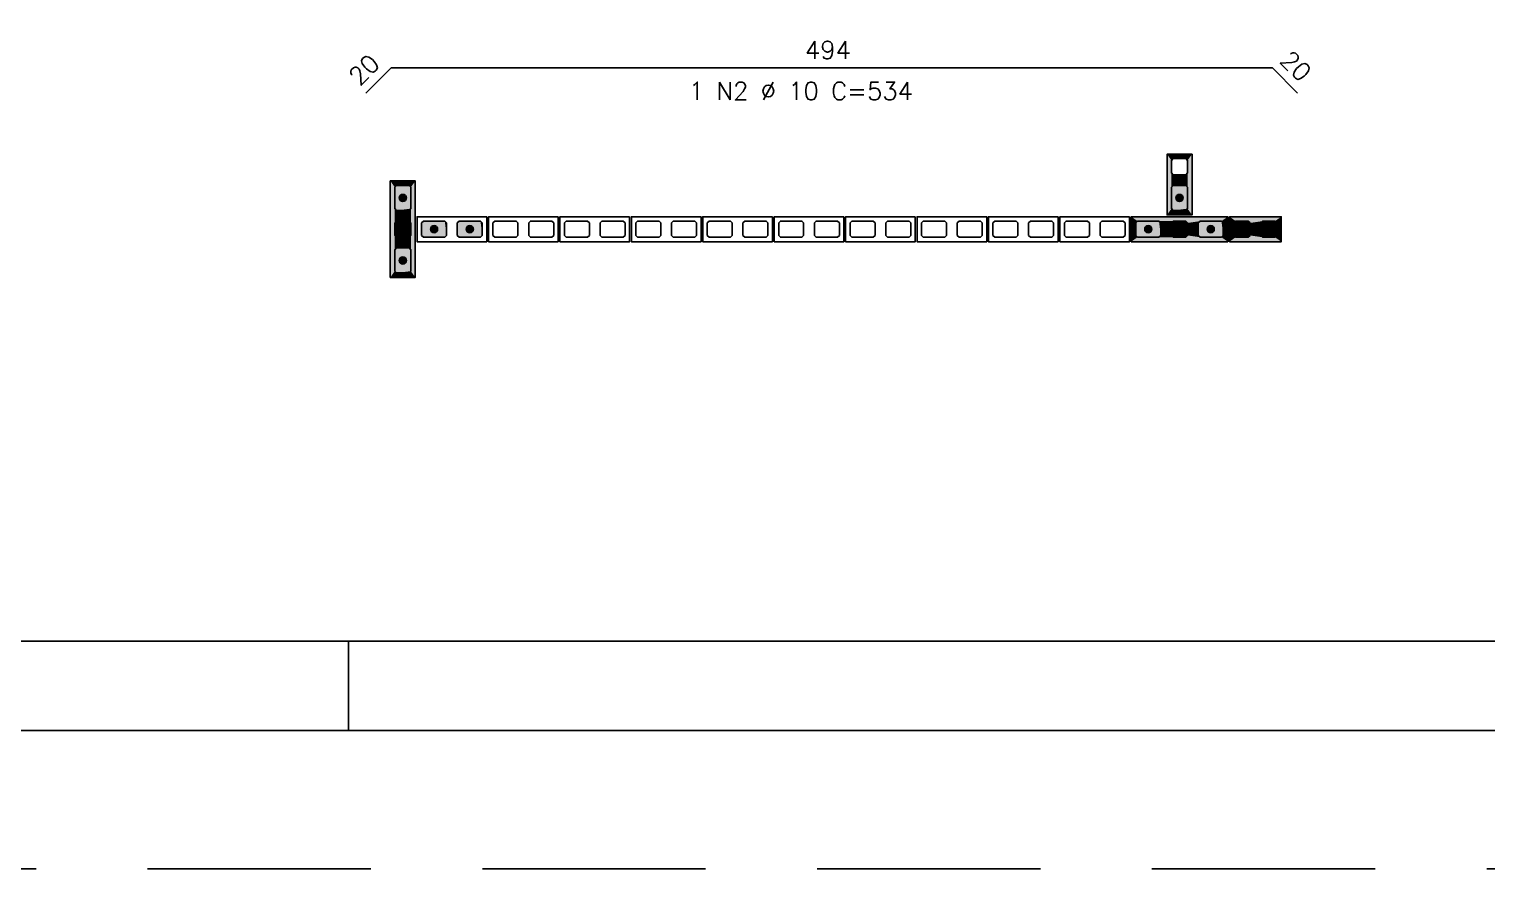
# Model space of a CAD drawing. Extents: x -1 to 122, y -1 to 61.
# Drawn here: x 31.36 to 47.69, y -1.45 to 7.96 of the extents above; entities that cross this region are included whole.
import ezdxf

# ---------------------------------------------------------------- set-up
doc = ezdxf.new("R2010")
doc.units = 0
doc.header["$MEASUREMENT"] = 0
doc.linetypes.add('ESTILO_TQS_0001', pattern=[0.45, 0.3, -0.15])
doc.linetypes.add('HIDDEN', pattern=[0.375, 0.25, -0.125])
doc.layers.get('0').update_dxf_attribs({"linetype": 'CONTINUOUS'})
doc.layers.get('Defpoints').update_dxf_attribs({"linetype": 'CONTINUOUS'})
for name, color, linetype in [('ARQ_FOLHA', 7, 'CONTINUOUS'), ('PENA_01', 1, 'CONTINUOUS'), ('PENA_02', 2, 'CONTINUOUS'), ('PENA_03', 3, 'CONTINUOUS'), ('PENA_05', 5, 'CONTINUOUS'), ('PENA_11', 252, 'CONTINUOUS'), ('PENA_19', 240, 'CONTINUOUS'), ('PENA_21', 100, 'CONTINUOUS'), ('PENA_27', 21, 'CONTINUOUS')]:
    doc.layers.add(name, color=color, linetype=linetype)
doc.styles.get("Standard").update_dxf_attribs({"font": 'ROMANS.SHX'})

# ---------------------------------------------------------------- blocks, each defined once
blk = doc.blocks.new('FOLHA A1+1 - 1102 X 594')
at = {"layer": 'ARQ_FOLHA', "color": 1}
blk.add_line((-848.5, 10), (-848.5, 0), dxfattribs=at)
for points in [[(-1189, 0), (0, 0), (0, 594), (-1189, 594)], [(-1164, 10), (-10, 10), (-10, 584), (-1164, 584)]]:
    blk.add_lwpolyline(points, close=True, dxfattribs=at)
at = {"layer": 'Defpoints', "color": 8, "linetype": 'HIDDEN', "ltscale": 100}
blk.add_lwpolyline([(-1208.5, 609.5), (-1208.5, -15.5), (19.5, -15.5), (19.5, 609.5)], close=True, dxfattribs=at)

msp = doc.modelspace()

# ---------------------------------------------------------------- linework, layer by layer
at = {"layer": 'PENA_01', "linetype": 'Continuous'}
for points in [[(44.154817, 6.4854), (44.154817, 6.3454), (44.174817, 6.3254), (44.314817, 6.3254), (44.334817, 6.3454), (44.334817, 6.4854), (44.314817, 6.5054), (44.174817, 6.5054), (44.154817, 6.4854)], [(35.614817, 6.2054), (35.634817, 6.1854), (35.634817, 5.9454), (35.614817, 5.9254), (35.474817, 5.9254), (35.454817, 5.9454), (35.454817, 6.1854), (35.474817, 6.2054), (35.614817, 6.2054)], [(44.154817, 6.1854), (44.154817, 5.9454), (44.174817, 5.9254), (44.314817, 5.9254), (44.334817, 5.9454), (44.334817, 6.1854), (44.314817, 6.2054), (44.174817, 6.2054), (44.154817, 6.1854)], [(35.614817, 5.8054), (35.634817, 5.7854), (35.634817, 5.6454), (35.614817, 5.6254), (35.474817, 5.6254), (35.454817, 5.6454), (35.454817, 5.7854), (35.474817, 5.8054), (35.614817, 5.8054)], [(36.034817, 5.7854), (36.014817, 5.8054), (35.774817, 5.8054), (35.754817, 5.7854), (35.754817, 5.6454), (35.774817, 5.6254), (36.014817, 5.6254), (36.034817, 5.6454), (36.034817, 5.7854)], [(36.434817, 5.7854), (36.414817, 5.8054), (36.174817, 5.8054), (36.154817, 5.7854), (36.154817, 5.6454), (36.174817, 5.6254), (36.414817, 5.6254), (36.434817, 5.6454), (36.434817, 5.7854)], [(36.834817, 5.7854), (36.814817, 5.8054), (36.574817, 5.8054), (36.554817, 5.7854), (36.554817, 5.6454), (36.574817, 5.6254), (36.814817, 5.6254), (36.834817, 5.6454), (36.834817, 5.7854)], [(37.234817, 5.7854), (37.214817, 5.8054), (36.974817, 5.8054), (36.954817, 5.7854), (36.954817, 5.6454), (36.974817, 5.6254), (37.214817, 5.6254), (37.234817, 5.6454), (37.234817, 5.7854)], [(37.634817, 5.7854), (37.614817, 5.8054), (37.374817, 5.8054), (37.354817, 5.7854), (37.354817, 5.6454), (37.374817, 5.6254), (37.614817, 5.6254), (37.634817, 5.6454), (37.634817, 5.7854)], [(38.034817, 5.7854), (38.014817, 5.8054), (37.774817, 5.8054), (37.754817, 5.7854), (37.754817, 5.6454), (37.774817, 5.6254), (38.014817, 5.6254), (38.034817, 5.6454), (38.034817, 5.7854)], [(38.434817, 5.7854), (38.414817, 5.8054), (38.174817, 5.8054), (38.154817, 5.7854), (38.154817, 5.6454), (38.174817, 5.6254), (38.414817, 5.6254), (38.434817, 5.6454), (38.434817, 5.7854)], [(38.834817, 5.7854), (38.814817, 5.8054), (38.574817, 5.8054), (38.554817, 5.7854), (38.554817, 5.6454), (38.574817, 5.6254), (38.814817, 5.6254), (38.834817, 5.6454), (38.834817, 5.7854)], [(39.234817, 5.7854), (39.214817, 5.8054), (38.974817, 5.8054), (38.954817, 5.7854), (38.954817, 5.6454), (38.974817, 5.6254), (39.214817, 5.6254), (39.234817, 5.6454), (39.234817, 5.7854)], [(39.634817, 5.7854), (39.614817, 5.8054), (39.374817, 5.8054), (39.354817, 5.7854), (39.354817, 5.6454), (39.374817, 5.6254), (39.614817, 5.6254), (39.634817, 5.6454), (39.634817, 5.7854)], [(40.034817, 5.7854), (40.014817, 5.8054), (39.774817, 5.8054), (39.754817, 5.7854), (39.754817, 5.6454), (39.774817, 5.6254), (40.014817, 5.6254), (40.034817, 5.6454), (40.034817, 5.7854)], [(40.434817, 5.7854), (40.414817, 5.8054), (40.174817, 5.8054), (40.154817, 5.7854), (40.154817, 5.6454), (40.174817, 5.6254), (40.414817, 5.6254), (40.434817, 5.6454), (40.434817, 5.7854)], [(40.834817, 5.7854), (40.814817, 5.8054), (40.574817, 5.8054), (40.554817, 5.7854), (40.554817, 5.6454), (40.574817, 5.6254), (40.814817, 5.6254), (40.834817, 5.6454), (40.834817, 5.7854)], [(41.234817, 5.7854), (41.214817, 5.8054), (40.974817, 5.8054), (40.954817, 5.7854), (40.954817, 5.6454), (40.974817, 5.6254), (41.214817, 5.6254), (41.234817, 5.6454), (41.234817, 5.7854)], [(41.634817, 5.7854), (41.614817, 5.8054), (41.374817, 5.8054), (41.354817, 5.7854), (41.354817, 5.6454), (41.374817, 5.6254), (41.614817, 5.6254), (41.634817, 5.6454), (41.634817, 5.7854)], [(42.034817, 5.7854), (42.014817, 5.8054), (41.774817, 5.8054), (41.754817, 5.7854), (41.754817, 5.6454), (41.774817, 5.6254), (42.014817, 5.6254), (42.034817, 5.6454), (42.034817, 5.7854)], [(42.434817, 5.7854), (42.414817, 5.8054), (42.174817, 5.8054), (42.154817, 5.7854), (42.154817, 5.6454), (42.174817, 5.6254), (42.414817, 5.6254), (42.434817, 5.6454), (42.434817, 5.7854)], [(42.834817, 5.7854), (42.814817, 5.8054), (42.574817, 5.8054), (42.554817, 5.7854), (42.554817, 5.6454), (42.574817, 5.6254), (42.814817, 5.6254), (42.834817, 5.6454), (42.834817, 5.7854)], [(43.234817, 5.7854), (43.214817, 5.8054), (42.974817, 5.8054), (42.954817, 5.7854), (42.954817, 5.6454), (42.974817, 5.6254), (43.214817, 5.6254), (43.234817, 5.6454), (43.234817, 5.7854)], [(43.634817, 5.7854), (43.614817, 5.8054), (43.374817, 5.8054), (43.354817, 5.7854), (43.354817, 5.6454), (43.374817, 5.6254), (43.614817, 5.6254), (43.634817, 5.6454), (43.634817, 5.7854)], [(44.034817, 5.6454), (44.014817, 5.6254), (43.774817, 5.6254), (43.754817, 5.6454), (43.754817, 5.7854), (43.774817, 5.8054), (44.014817, 5.8054), (44.034817, 5.7854), (44.034817, 5.6454)], [(44.334817, 5.6454), (44.314817, 5.6254), (44.174817, 5.6254), (44.154817, 5.6454), (44.154817, 5.7854), (44.174817, 5.8054), (44.314817, 5.8054), (44.334817, 5.7854), (44.334817, 5.6454)], [(44.734817, 5.6454), (44.714817, 5.6254), (44.474817, 5.6254), (44.454817, 5.6454), (44.454817, 5.7854), (44.474817, 5.8054), (44.714817, 5.8054), (44.734817, 5.7854), (44.734817, 5.6454)], [(35.614817, 5.5054), (35.634817, 5.4854), (35.634817, 5.2454), (35.614817, 5.2254), (35.474817, 5.2254), (35.454817, 5.2454), (35.454817, 5.4854), (35.474817, 5.5054), (35.614817, 5.5054)]]:
    msp.add_lwpolyline(points, dxfattribs=at)
at = {"layer": 'PENA_01', "linetype": 'ESTILO_TQS_0001'}
for points in [[(45.034817, 5.7854), (45.014817, 5.8054), (44.874817, 5.8054), (44.854817, 5.7854), (44.854817, 5.6454), (44.874817, 5.6254), (45.014817, 5.6254), (45.034817, 5.6454), (45.034817, 5.7854)], [(45.334817, 5.7854), (45.314817, 5.8054), (45.174817, 5.8054), (45.154817, 5.7854), (45.154817, 5.6454), (45.174817, 5.6254), (45.314817, 5.6254), (45.334817, 5.6454), (45.334817, 5.7854)]]:
    msp.add_lwpolyline(points, dxfattribs=at)
at = {"layer": 'PENA_02', "linetype": 'Continuous'}
for p, q in [((35.404817, 5.1754), (35.404817, 6.2554)), ((35.404817, 6.2554), (35.684817, 6.2554)), ((35.684817, 6.2554), (35.684817, 5.1754)), ((43.704817, 5.5754), (43.704817, 5.8554)), ((43.704817, 5.8554), (44.784817, 5.8554)), ((44.784817, 5.8554), (44.784817, 5.5754)), ((44.784817, 5.5754), (43.704817, 5.5754)), ((35.684817, 5.1754), (35.404817, 5.1754))]:
    msp.add_line(p, q, dxfattribs=at)
for points in [[(44.104817, 6.5554), (44.104817, 5.8754), (44.384817, 5.8754), (44.384817, 6.5554), (44.104817, 6.5554)], [(36.484817, 5.8554), (35.704817, 5.8554), (35.704817, 5.5754), (36.484817, 5.5754), (36.484817, 5.8554)], [(37.284817, 5.8554), (36.504817, 5.8554), (36.504817, 5.5754), (37.284817, 5.5754), (37.284817, 5.8554)], [(38.084817, 5.8554), (37.304817, 5.8554), (37.304817, 5.5754), (38.084817, 5.5754), (38.084817, 5.8554)], [(38.884817, 5.8554), (38.104817, 5.8554), (38.104817, 5.5754), (38.884817, 5.5754), (38.884817, 5.8554)], [(39.684817, 5.8554), (38.904817, 5.8554), (38.904817, 5.5754), (39.684817, 5.5754), (39.684817, 5.8554)], [(40.484817, 5.8554), (39.704817, 5.8554), (39.704817, 5.5754), (40.484817, 5.5754), (40.484817, 5.8554)], [(41.284817, 5.8554), (40.504817, 5.8554), (40.504817, 5.5754), (41.284817, 5.5754), (41.284817, 5.8554)], [(42.084817, 5.8554), (41.304817, 5.8554), (41.304817, 5.5754), (42.084817, 5.5754), (42.084817, 5.8554)], [(42.884817, 5.8554), (42.104817, 5.8554), (42.104817, 5.5754), (42.884817, 5.5754), (42.884817, 5.8554)], [(43.684817, 5.8554), (42.904817, 5.8554), (42.904817, 5.5754), (43.684817, 5.5754), (43.684817, 5.8554)], [(45.384817, 5.8554), (44.804817, 5.8554), (44.804817, 5.5754), (45.384817, 5.5754), (45.384817, 5.8554)]]:
    msp.add_lwpolyline(points, dxfattribs=at)
at = {"layer": 'PENA_03', "linetype": 'Continuous'}
for points in [[(35.474817, 5.9254), (35.454817, 5.9454), (35.454817, 6.1854), (35.474817, 6.2054), (35.614817, 6.2054), (35.634817, 6.1854), (35.634817, 5.9454), (35.614817, 5.9254), (35.474817, 5.9254)], [(44.174817, 5.9254), (44.154817, 5.9454), (44.154817, 6.1854), (44.174817, 6.2054), (44.314817, 6.2054), (44.334817, 6.1854), (44.334817, 5.9454), (44.314817, 5.9254), (44.174817, 5.9254)], [(35.634817, 5.6454), (35.614817, 5.6254), (35.474817, 5.6254), (35.454817, 5.6454), (35.454817, 5.7854), (35.474817, 5.8054), (35.614817, 5.8054), (35.634817, 5.7854), (35.634817, 5.6454)], [(36.034817, 5.6454), (36.014817, 5.6254), (35.774817, 5.6254), (35.754817, 5.6454), (35.754817, 5.7854), (35.774817, 5.8054), (36.014817, 5.8054), (36.034817, 5.7854), (36.034817, 5.6454)], [(36.434817, 5.6454), (36.414817, 5.6254), (36.174817, 5.6254), (36.154817, 5.6454), (36.154817, 5.7854), (36.174817, 5.8054), (36.414817, 5.8054), (36.434817, 5.7854), (36.434817, 5.6454)], [(44.034817, 5.6454), (44.014817, 5.6254), (43.774817, 5.6254), (43.754817, 5.6454), (43.754817, 5.7854), (43.774817, 5.8054), (44.014817, 5.8054), (44.034817, 5.7854), (44.034817, 5.6454)], [(44.334817, 5.6454), (44.314817, 5.6254), (44.174817, 5.6254), (44.154817, 5.6454), (44.154817, 5.7854), (44.174817, 5.8054), (44.314817, 5.8054), (44.334817, 5.7854), (44.334817, 5.6454)], [(44.734817, 5.6454), (44.714817, 5.6254), (44.474817, 5.6254), (44.454817, 5.6454), (44.454817, 5.7854), (44.474817, 5.8054), (44.714817, 5.8054), (44.734817, 5.7854), (44.734817, 5.6454)], [(45.034817, 5.6454), (45.014817, 5.6254), (44.874817, 5.6254), (44.854817, 5.6454), (44.854817, 5.7854), (44.874817, 5.8054), (45.014817, 5.8054), (45.034817, 5.7854), (45.034817, 5.6454)], [(45.334817, 5.6454), (45.314817, 5.6254), (45.174817, 5.6254), (45.154817, 5.6454), (45.154817, 5.7854), (45.174817, 5.8054), (45.314817, 5.8054), (45.334817, 5.7854), (45.334817, 5.6454)], [(35.474817, 5.2254), (35.454817, 5.2454), (35.454817, 5.4854), (35.474817, 5.5054), (35.614817, 5.5054), (35.634817, 5.4854), (35.634817, 5.2454), (35.614817, 5.2254), (35.474817, 5.2254)]]:
    msp.add_lwpolyline(points, dxfattribs=at)
for centre in [(35.544817, 6.0654), (44.244817, 6.0654), (35.544817, 5.7154), (35.894817, 5.7154), (36.294817, 5.7154), (43.894817, 5.7154), (44.244817, 5.7154), (44.594817, 5.7154), (44.944817, 5.7154), (45.244817, 5.7154), (35.544817, 5.3654)]:
    msp.add_circle(centre, 0.04, dxfattribs=at)
for points in [[(35.584817, 6.0654), (35.524817, 6.100041), (35.50723, 6.079081)], [(35.584817, 6.0654), (35.50723, 6.079081), (35.50723, 6.051719)], [(35.584817, 6.0654), (35.50723, 6.051719), (35.524817, 6.030759)], [(35.584817, 6.0654), (35.551763, 6.104792), (35.524817, 6.100041)], [(35.584817, 6.0654), (35.524817, 6.030759), (35.551763, 6.026007)], [(35.584817, 6.0654), (35.575459, 6.091111), (35.551763, 6.104792)], [(35.584817, 6.0654), (35.551763, 6.026007), (35.575459, 6.039688)], [(35.584817, 6.0654), (35.575459, 6.039688), (35.584817, 6.0654)], [(44.284817, 6.0654), (44.224817, 6.100041), (44.20723, 6.079081)], [(44.284817, 6.0654), (44.20723, 6.079081), (44.20723, 6.051719)], [(44.284817, 6.0654), (44.20723, 6.051719), (44.224817, 6.030759)], [(44.284817, 6.0654), (44.251763, 6.104792), (44.224817, 6.100041)], [(44.284817, 6.0654), (44.224817, 6.030759), (44.251763, 6.026007)], [(44.284817, 6.0654), (44.275459, 6.091111), (44.251763, 6.104792)], [(44.284817, 6.0654), (44.251763, 6.026007), (44.275459, 6.039688)], [(44.284817, 6.0654), (44.275459, 6.039688), (44.284817, 6.0654)], [(35.584817, 5.7154), (35.524817, 5.750041), (35.50723, 5.729081)], [(35.584817, 5.7154), (35.50723, 5.729081), (35.50723, 5.701719)], [(35.584817, 5.7154), (35.50723, 5.701719), (35.524817, 5.680759)], [(35.584817, 5.7154), (35.551763, 5.754792), (35.524817, 5.750041)], [(35.584817, 5.7154), (35.524817, 5.680759), (35.551763, 5.676007)], [(35.584817, 5.7154), (35.575459, 5.741111), (35.551763, 5.754792)], [(35.584817, 5.7154), (35.551763, 5.676007), (35.575459, 5.689688)], [(35.584817, 5.7154), (35.575459, 5.689688), (35.584817, 5.7154)], [(35.934817, 5.7154), (35.874817, 5.750041), (35.85723, 5.729081)], [(35.934817, 5.7154), (35.85723, 5.729081), (35.85723, 5.701719)], [(35.934817, 5.7154), (35.85723, 5.701719), (35.874817, 5.680759)], [(35.934817, 5.7154), (35.901763, 5.754792), (35.874817, 5.750041)], [(35.934817, 5.7154), (35.874817, 5.680759), (35.901763, 5.676007)], [(35.934817, 5.7154), (35.925459, 5.741111), (35.901763, 5.754792)], [(35.934817, 5.7154), (35.901763, 5.676007), (35.925459, 5.689688)], [(35.934817, 5.7154), (35.925459, 5.689688), (35.934817, 5.7154)], [(36.334817, 5.7154), (36.274817, 5.750041), (36.25723, 5.729081)], [(36.334817, 5.7154), (36.25723, 5.729081), (36.25723, 5.701719)], [(36.334817, 5.7154), (36.25723, 5.701719), (36.274817, 5.680759)], [(36.334817, 5.7154), (36.301763, 5.754792), (36.274817, 5.750041)], [(36.334817, 5.7154), (36.274817, 5.680759), (36.301763, 5.676007)], [(36.334817, 5.7154), (36.325459, 5.741111), (36.301763, 5.754792)], [(36.334817, 5.7154), (36.301763, 5.676007), (36.325459, 5.689688)], [(36.334817, 5.7154), (36.325459, 5.689688), (36.334817, 5.7154)], [(43.934817, 5.7154), (43.874817, 5.750041), (43.85723, 5.729081)], [(43.934817, 5.7154), (43.85723, 5.729081), (43.85723, 5.701719)], [(43.934817, 5.7154), (43.85723, 5.701719), (43.874817, 5.680759)], [(43.934817, 5.7154), (43.901763, 5.754792), (43.874817, 5.750041)], [(43.934817, 5.7154), (43.874817, 5.680759), (43.901763, 5.676007)], [(43.934817, 5.7154), (43.925459, 5.741111), (43.901763, 5.754792)], [(43.934817, 5.7154), (43.901763, 5.676007), (43.925459, 5.689688)], [(43.934817, 5.7154), (43.925459, 5.689688), (43.934817, 5.7154)], [(44.284817, 5.7154), (44.224817, 5.750041), (44.20723, 5.729081)], [(44.284817, 5.7154), (44.20723, 5.729081), (44.20723, 5.701719)], [(44.284817, 5.7154), (44.20723, 5.701719), (44.224817, 5.680759)], [(44.284817, 5.7154), (44.251763, 5.754792), (44.224817, 5.750041)], [(44.284817, 5.7154), (44.224817, 5.680759), (44.251763, 5.676007)], [(44.284817, 5.7154), (44.275459, 5.741111), (44.251763, 5.754792)], [(44.284817, 5.7154), (44.251763, 5.676007), (44.275459, 5.689688)], [(44.284817, 5.7154), (44.275459, 5.689688), (44.284817, 5.7154)], [(44.634817, 5.7154), (44.574817, 5.750041), (44.55723, 5.729081)], [(44.634817, 5.7154), (44.55723, 5.729081), (44.55723, 5.701719)], [(44.634817, 5.7154), (44.55723, 5.701719), (44.574817, 5.680759)], [(44.634817, 5.7154), (44.601763, 5.754792), (44.574817, 5.750041)], [(44.634817, 5.7154), (44.574817, 5.680759), (44.601763, 5.676007)], [(44.634817, 5.7154), (44.625459, 5.741111), (44.601763, 5.754792)], [(44.634817, 5.7154), (44.601763, 5.676007), (44.625459, 5.689688)], [(44.634817, 5.7154), (44.625459, 5.689688), (44.634817, 5.7154)], [(44.984817, 5.7154), (44.924817, 5.750041), (44.90723, 5.729081)], [(44.984817, 5.7154), (44.90723, 5.729081), (44.90723, 5.701719)], [(44.984817, 5.7154), (44.90723, 5.701719), (44.924817, 5.680759)], [(44.984817, 5.7154), (44.951763, 5.754792), (44.924817, 5.750041)], [(44.984817, 5.7154), (44.924817, 5.680759), (44.951763, 5.676007)], [(44.984817, 5.7154), (44.975459, 5.741111), (44.951763, 5.754792)], [(44.984817, 5.7154), (44.951763, 5.676007), (44.975459, 5.689688)], [(44.984817, 5.7154), (44.975459, 5.689688), (44.984817, 5.7154)], [(45.284817, 5.7154), (45.224817, 5.750041), (45.20723, 5.729081)], [(45.284817, 5.7154), (45.20723, 5.729081), (45.20723, 5.701719)], [(45.284817, 5.7154), (45.20723, 5.701719), (45.224817, 5.680759)], [(45.284817, 5.7154), (45.251763, 5.754792), (45.224817, 5.750041)], [(45.284817, 5.7154), (45.224817, 5.680759), (45.251763, 5.676007)], [(45.284817, 5.7154), (45.275459, 5.741111), (45.251763, 5.754792)], [(45.284817, 5.7154), (45.251763, 5.676007), (45.275459, 5.689688)], [(45.284817, 5.7154), (45.275459, 5.689688), (45.284817, 5.7154)], [(35.584817, 5.3654), (35.524817, 5.400041), (35.50723, 5.379081)], [(35.584817, 5.3654), (35.551763, 5.404792), (35.524817, 5.400041)], [(35.584817, 5.3654), (35.575459, 5.391111), (35.551763, 5.404792)], [(35.584817, 5.3654), (35.50723, 5.379081), (35.50723, 5.351719)], [(35.584817, 5.3654), (35.50723, 5.351719), (35.524817, 5.330759)], [(35.584817, 5.3654), (35.524817, 5.330759), (35.551763, 5.326007)], [(35.584817, 5.3654), (35.551763, 5.326007), (35.575459, 5.339688)], [(35.584817, 5.3654), (35.575459, 5.339688), (35.584817, 5.3654)]]:
    msp.add_solid(points, dxfattribs=at)
at = {"layer": 'PENA_05', "linetype": 'Continuous'}
for p, q in [((35.130719, 7.239126), (35.413562, 7.521968)), ((35.413562, 7.521968), (45.285058, 7.522396)), ((45.285058, 7.522396), (45.567901, 7.239553))]:
    msp.add_line(p, q, dxfattribs=at)
at = {"layer": 'PENA_11', "linetype": 'Continuous'}
for points in [[(35.474817, 5.9254), (35.454817, 6.1854), (35.474817, 6.2054)], [(35.474817, 5.9254), (35.474817, 6.2054), (35.614817, 6.2054)], [(35.474817, 5.9254), (35.614817, 6.2054), (35.634817, 6.1854)], [(44.174817, 5.9254), (44.154817, 6.1854), (44.174817, 6.2054)], [(44.174817, 5.9254), (44.174817, 6.2054), (44.314817, 6.2054)], [(44.174817, 5.9254), (44.314817, 6.2054), (44.334817, 6.1854)], [(35.474817, 5.9254), (35.454817, 5.9454), (35.454817, 6.1854)], [(35.474817, 5.9254), (35.634817, 6.1854), (35.634817, 5.9454)], [(44.174817, 5.9254), (44.154817, 5.9454), (44.154817, 6.1854)], [(44.174817, 5.9254), (44.334817, 6.1854), (44.334817, 5.9454)], [(35.474817, 5.9254), (35.634817, 5.9454), (35.614817, 5.9254)], [(35.474817, 5.9254), (35.614817, 5.9254), (35.474817, 5.9254)], [(44.174817, 5.9254), (44.334817, 5.9454), (44.314817, 5.9254)], [(44.174817, 5.9254), (44.314817, 5.9254), (44.174817, 5.9254)], [(35.634817, 5.6454), (35.454817, 5.7854), (35.474817, 5.8054)], [(35.634817, 5.6454), (35.454817, 5.6454), (35.454817, 5.7854)], [(35.634817, 5.6454), (35.474817, 5.8054), (35.614817, 5.8054)], [(35.634817, 5.6454), (35.614817, 5.8054), (35.634817, 5.7854)], [(35.634817, 5.6454), (35.634817, 5.7854), (35.634817, 5.6454)], [(36.034817, 5.6454), (35.754817, 5.7854), (35.774817, 5.8054)], [(36.034817, 5.6454), (35.754817, 5.6454), (35.754817, 5.7854)], [(36.034817, 5.6454), (35.774817, 5.8054), (36.014817, 5.8054)], [(36.034817, 5.6454), (36.014817, 5.8054), (36.034817, 5.7854)], [(36.034817, 5.6454), (36.034817, 5.7854), (36.034817, 5.6454)], [(36.434817, 5.6454), (36.154817, 5.7854), (36.174817, 5.8054)], [(36.434817, 5.6454), (36.154817, 5.6454), (36.154817, 5.7854)], [(36.434817, 5.6454), (36.174817, 5.8054), (36.414817, 5.8054)], [(36.434817, 5.6454), (36.414817, 5.8054), (36.434817, 5.7854)], [(36.434817, 5.6454), (36.434817, 5.7854), (36.434817, 5.6454)], [(44.034817, 5.6454), (43.754817, 5.7854), (43.774817, 5.8054)], [(44.034817, 5.6454), (43.754817, 5.6454), (43.754817, 5.7854)], [(44.034817, 5.6454), (43.774817, 5.8054), (44.014817, 5.8054)], [(44.034817, 5.6454), (44.014817, 5.8054), (44.034817, 5.7854)], [(44.034817, 5.6454), (44.034817, 5.7854), (44.034817, 5.6454)], [(44.334817, 5.6454), (44.154817, 5.7854), (44.174817, 5.8054)], [(44.334817, 5.6454), (44.154817, 5.6454), (44.154817, 5.7854)], [(44.334817, 5.6454), (44.174817, 5.8054), (44.314817, 5.8054)], [(44.334817, 5.6454), (44.314817, 5.8054), (44.334817, 5.7854)], [(44.334817, 5.6454), (44.334817, 5.7854), (44.334817, 5.6454)], [(44.734817, 5.6454), (44.454817, 5.7854), (44.474817, 5.8054)], [(44.734817, 5.6454), (44.454817, 5.6454), (44.454817, 5.7854)], [(44.734817, 5.6454), (44.474817, 5.8054), (44.714817, 5.8054)], [(44.734817, 5.6454), (44.714817, 5.8054), (44.734817, 5.7854)], [(44.734817, 5.6454), (44.734817, 5.7854), (44.734817, 5.6454)], [(45.034817, 5.6454), (44.854817, 5.7854), (44.874817, 5.8054)], [(45.034817, 5.6454), (44.854817, 5.6454), (44.854817, 5.7854)], [(45.034817, 5.6454), (44.874817, 5.8054), (45.014817, 5.8054)], [(45.034817, 5.6454), (45.014817, 5.8054), (45.034817, 5.7854)], [(45.034817, 5.6454), (45.034817, 5.7854), (45.034817, 5.6454)], [(45.334817, 5.6454), (45.154817, 5.7854), (45.174817, 5.8054)], [(45.334817, 5.6454), (45.154817, 5.6454), (45.154817, 5.7854)], [(45.334817, 5.6454), (45.174817, 5.8054), (45.314817, 5.8054)], [(45.334817, 5.6454), (45.314817, 5.8054), (45.334817, 5.7854)], [(45.334817, 5.6454), (45.334817, 5.7854), (45.334817, 5.6454)], [(35.634817, 5.6454), (35.474817, 5.6254), (35.454817, 5.6454)], [(35.634817, 5.6454), (35.614817, 5.6254), (35.474817, 5.6254)], [(36.034817, 5.6454), (35.774817, 5.6254), (35.754817, 5.6454)], [(36.034817, 5.6454), (36.014817, 5.6254), (35.774817, 5.6254)], [(36.434817, 5.6454), (36.174817, 5.6254), (36.154817, 5.6454)], [(36.434817, 5.6454), (36.414817, 5.6254), (36.174817, 5.6254)], [(44.034817, 5.6454), (43.774817, 5.6254), (43.754817, 5.6454)], [(44.034817, 5.6454), (44.014817, 5.6254), (43.774817, 5.6254)], [(44.334817, 5.6454), (44.174817, 5.6254), (44.154817, 5.6454)], [(44.334817, 5.6454), (44.314817, 5.6254), (44.174817, 5.6254)], [(44.734817, 5.6454), (44.474817, 5.6254), (44.454817, 5.6454)], [(44.734817, 5.6454), (44.714817, 5.6254), (44.474817, 5.6254)], [(45.034817, 5.6454), (44.874817, 5.6254), (44.854817, 5.6454)], [(45.034817, 5.6454), (45.014817, 5.6254), (44.874817, 5.6254)], [(45.334817, 5.6454), (45.174817, 5.6254), (45.154817, 5.6454)], [(45.334817, 5.6454), (45.314817, 5.6254), (45.174817, 5.6254)], [(35.474817, 5.2254), (35.454817, 5.4854), (35.474817, 5.5054)], [(35.474817, 5.2254), (35.454817, 5.2454), (35.454817, 5.4854)], [(35.474817, 5.2254), (35.474817, 5.5054), (35.614817, 5.5054)], [(35.474817, 5.2254), (35.614817, 5.5054), (35.634817, 5.4854)], [(35.474817, 5.2254), (35.634817, 5.4854), (35.634817, 5.2454)], [(35.474817, 5.2254), (35.634817, 5.2454), (35.614817, 5.2254)], [(35.474817, 5.2254), (35.614817, 5.2254), (35.474817, 5.2254)]]:
    msp.add_solid(points, dxfattribs=at)
at = {"layer": 'PENA_19', "linetype": 'Continuous'}
for points in [[(35.544817, 6.2554), (35.544817, 6.2054), (35.474817, 6.2054), (35.454817, 6.1854), (35.454817, 5.9454), (35.474817, 5.9254), (35.544817, 5.9254), (35.544817, 5.8054), (35.474817, 5.8054), (35.454817, 5.7854), (35.454817, 5.6454), (35.474817, 5.6254), (35.544817, 5.6254), (35.544817, 5.5054), (35.474817, 5.5054), (35.454817, 5.4854), (35.454817, 5.2454), (35.474817, 5.2254), (35.544817, 5.2254), (35.544817, 5.1754), (35.404817, 5.1754), (35.404817, 6.2554), (35.544817, 6.2554)], [(35.544817, 6.2554), (35.544817, 6.2054), (35.614817, 6.2054), (35.634817, 6.1854), (35.634817, 5.9454), (35.614817, 5.9254), (35.544817, 5.9254), (35.544817, 5.8054), (35.614817, 5.8054), (35.634817, 5.7854), (35.634817, 5.6454), (35.614817, 5.6254), (35.544817, 5.6254), (35.544817, 5.5054), (35.614817, 5.5054), (35.634817, 5.4854), (35.634817, 5.2454), (35.614817, 5.2254), (35.544817, 5.2254), (35.544817, 5.1754), (35.684817, 5.1754), (35.684817, 6.2554), (35.544817, 6.2554)], [(44.784817, 5.7154), (44.734817, 5.7154), (44.734817, 5.7854), (44.714817, 5.8054), (44.474817, 5.8054), (44.454817, 5.7854), (44.454817, 5.7154), (44.334817, 5.7154), (44.334817, 5.7854), (44.314817, 5.8054), (44.174817, 5.8054), (44.154817, 5.7854), (44.154817, 5.7154), (44.034817, 5.7154), (44.034817, 5.7854), (44.014817, 5.8054), (43.774817, 5.8054), (43.754817, 5.7854), (43.754817, 5.7154), (43.704817, 5.7154), (43.704817, 5.8554), (44.784817, 5.8554), (44.784817, 5.7154)], [(44.784817, 5.7154), (44.734817, 5.7154), (44.734817, 5.6454), (44.714817, 5.6254), (44.474817, 5.6254), (44.454817, 5.6454), (44.454817, 5.7154), (44.334817, 5.7154), (44.334817, 5.6454), (44.314817, 5.6254), (44.174817, 5.6254), (44.154817, 5.6454), (44.154817, 5.7154), (44.034817, 5.7154), (44.034817, 5.6454), (44.014817, 5.6254), (43.774817, 5.6254), (43.754817, 5.6454), (43.754817, 5.7154), (43.704817, 5.7154), (43.704817, 5.5754), (44.784817, 5.5754), (44.784817, 5.7154)]]:
    msp.add_lwpolyline(points, dxfattribs=at)
for points in [[(35.474817, 6.2054), (35.454817, 6.1854), (35.404817, 6.2554)], [(35.474817, 6.2054), (35.404817, 6.2554), (35.544817, 6.2554)], [(35.404817, 6.2554), (35.454817, 6.1854), (35.404817, 5.1754)], [(35.474817, 6.2054), (35.544817, 6.2554), (35.544817, 6.2054)], [(35.544817, 6.2554), (35.614817, 6.2054), (35.684817, 6.2554)], [(35.544817, 6.2554), (35.544817, 6.2054), (35.614817, 6.2054)], [(35.684817, 6.2554), (35.614817, 6.2054), (35.634817, 6.1854)], [(35.684817, 6.2554), (35.634817, 6.1854), (35.684817, 5.1754)], [(35.404817, 5.1754), (35.454817, 6.1854), (35.454817, 5.2454)], [(35.454817, 5.2454), (35.454817, 6.1854), (35.454817, 5.9454)], [(35.684817, 5.1754), (35.634817, 6.1854), (35.634817, 5.9454)], [(35.454817, 5.9454), (35.454817, 5.2454), (35.454817, 5.7854)], [(35.474817, 5.9254), (35.454817, 5.7854), (35.454817, 5.9454)], [(35.474817, 5.8054), (35.454817, 5.7854), (35.474817, 5.9254)], [(35.474817, 5.8054), (35.474817, 5.9254), (35.544817, 5.9254)], [(35.474817, 5.8054), (35.544817, 5.9254), (35.544817, 5.8054)], [(35.614817, 5.9254), (35.544817, 5.9254), (35.614817, 5.8054)], [(35.544817, 5.9254), (35.544817, 5.8054), (35.614817, 5.8054)], [(35.634817, 5.7854), (35.634817, 5.9454), (35.614817, 5.9254)], [(35.634817, 5.7854), (35.614817, 5.9254), (35.614817, 5.8054)], [(35.684817, 5.1754), (35.634817, 5.9454), (35.634817, 5.7854)], [(35.454817, 5.7854), (35.454817, 5.2454), (35.454817, 5.6454)], [(35.634817, 5.6454), (35.684817, 5.1754), (35.634817, 5.7854)], [(44.784817, 5.8554), (43.774817, 5.8054), (43.704817, 5.8554)], [(43.774817, 5.8054), (43.754817, 5.7854), (43.704817, 5.8554)], [(43.704817, 5.8554), (43.754817, 5.7854), (43.704817, 5.7154)], [(43.754817, 5.7854), (43.754817, 5.7154), (43.704817, 5.7154)], [(43.704817, 5.5754), (43.754817, 5.6454), (43.704817, 5.7154)], [(43.754817, 5.6454), (43.754817, 5.7154), (43.704817, 5.7154)], [(44.014817, 5.8054), (43.774817, 5.8054), (44.784817, 5.8554)], [(44.174817, 5.8054), (44.014817, 5.8054), (44.784817, 5.8554)], [(44.034817, 5.7854), (44.014817, 5.8054), (44.174817, 5.8054)], [(44.034817, 5.7154), (44.034817, 5.7854), (44.174817, 5.8054)], [(44.034817, 5.7154), (44.174817, 5.8054), (44.154817, 5.7854)], [(44.034817, 5.7154), (44.154817, 5.7854), (44.154817, 5.7154)], [(44.034817, 5.7154), (44.034817, 5.6454), (44.174817, 5.6254)], [(44.034817, 5.7154), (44.174817, 5.6254), (44.154817, 5.6454)], [(44.034817, 5.7154), (44.154817, 5.6454), (44.154817, 5.7154)], [(44.784817, 5.8554), (44.314817, 5.8054), (44.174817, 5.8054)], [(44.314817, 5.8054), (44.784817, 5.8554), (44.334817, 5.7854)], [(44.784817, 5.8554), (44.474817, 5.8054), (44.334817, 5.7854)], [(44.334817, 5.7854), (44.474817, 5.8054), (44.334817, 5.7154)], [(44.474817, 5.8054), (44.454817, 5.7854), (44.334817, 5.7154)], [(44.334817, 5.7154), (44.454817, 5.7854), (44.454817, 5.7154)], [(44.334817, 5.6454), (44.474817, 5.6254), (44.334817, 5.7154)], [(44.474817, 5.6254), (44.454817, 5.6454), (44.334817, 5.7154)], [(44.334817, 5.7154), (44.454817, 5.6454), (44.454817, 5.7154)], [(44.714817, 5.8054), (44.474817, 5.8054), (44.784817, 5.8554)], [(44.734817, 5.7854), (44.714817, 5.8054), (44.784817, 5.8554)], [(44.784817, 5.7154), (44.734817, 5.7154), (44.784817, 5.8554)], [(44.734817, 5.7154), (44.734817, 5.7854), (44.784817, 5.8554)], [(44.784817, 5.7154), (44.734817, 5.7154), (44.784817, 5.5754)], [(44.734817, 5.7154), (44.734817, 5.6454), (44.784817, 5.5754)], [(35.454817, 5.2454), (35.454817, 5.4854), (35.454817, 5.6454)], [(35.474817, 5.6254), (35.454817, 5.4854), (35.454817, 5.6454)], [(35.474817, 5.6254), (35.474817, 5.5054), (35.454817, 5.4854)], [(35.544817, 5.6254), (35.474817, 5.5054), (35.474817, 5.6254)], [(35.544817, 5.6254), (35.544817, 5.5054), (35.474817, 5.5054)], [(35.544817, 5.6254), (35.614817, 5.5054), (35.614817, 5.6254)], [(35.614817, 5.5054), (35.544817, 5.6254), (35.544817, 5.5054)], [(35.614817, 5.6254), (35.634817, 5.4854), (35.634817, 5.6454)], [(35.614817, 5.5054), (35.634817, 5.4854), (35.614817, 5.6254)], [(35.634817, 5.4854), (35.684817, 5.1754), (35.634817, 5.6454)], [(43.774817, 5.6254), (43.754817, 5.6454), (43.704817, 5.5754)], [(44.784817, 5.5754), (43.774817, 5.6254), (43.704817, 5.5754)], [(44.014817, 5.6254), (43.774817, 5.6254), (44.784817, 5.5754)], [(44.034817, 5.6454), (44.014817, 5.6254), (44.174817, 5.6254)], [(44.174817, 5.6254), (44.014817, 5.6254), (44.784817, 5.5754)], [(44.784817, 5.5754), (44.314817, 5.6254), (44.174817, 5.6254)], [(44.314817, 5.6254), (44.784817, 5.5754), (44.334817, 5.6454)], [(44.784817, 5.5754), (44.474817, 5.6254), (44.334817, 5.6454)], [(44.714817, 5.6254), (44.474817, 5.6254), (44.784817, 5.5754)], [(44.734817, 5.6454), (44.714817, 5.6254), (44.784817, 5.5754)], [(35.684817, 5.1754), (35.634817, 5.4854), (35.634817, 5.2454)], [(35.474817, 5.2254), (35.404817, 5.1754), (35.454817, 5.2454)], [(35.544817, 5.1754), (35.404817, 5.1754), (35.474817, 5.2254)], [(35.544817, 5.2254), (35.544817, 5.1754), (35.474817, 5.2254)], [(35.684817, 5.1754), (35.614817, 5.2254), (35.544817, 5.2254)], [(35.684817, 5.1754), (35.544817, 5.2254), (35.544817, 5.1754)], [(35.684817, 5.1754), (35.634817, 5.2454), (35.614817, 5.2254)]]:
    msp.add_solid(points, dxfattribs=at)
at = {"layer": 'PENA_21', "linetype": 'Continuous'}
for points in [[(44.244817, 6.5554), (44.244817, 6.5054), (44.174817, 6.5054), (44.154817, 6.4854), (44.154817, 6.3454), (44.174817, 6.3254), (44.244817, 6.3254), (44.244817, 6.2054), (44.174817, 6.2054), (44.154817, 6.1854), (44.154817, 5.9454), (44.174817, 5.9254), (44.244817, 5.9254), (44.244817, 5.8754), (44.104817, 5.8754), (44.104817, 6.5554), (44.244817, 6.5554)], [(44.244817, 6.5554), (44.244817, 6.5054), (44.314817, 6.5054), (44.334817, 6.4854), (44.334817, 6.3454), (44.314817, 6.3254), (44.244817, 6.3254), (44.244817, 6.2054), (44.314817, 6.2054), (44.334817, 6.1854), (44.334817, 5.9454), (44.314817, 5.9254), (44.244817, 5.9254), (44.244817, 5.8754), (44.384817, 5.8754), (44.384817, 6.5554), (44.244817, 6.5554)]]:
    msp.add_lwpolyline(points, dxfattribs=at)
for points in [[(44.174817, 6.5054), (44.154817, 6.4854), (44.104817, 6.5554)], [(44.174817, 6.5054), (44.104817, 6.5554), (44.244817, 6.5554)], [(44.104817, 6.5554), (44.154817, 6.4854), (44.104817, 5.8754)], [(44.174817, 6.5054), (44.244817, 6.5554), (44.244817, 6.5054)], [(44.384817, 6.5554), (44.244817, 6.5554), (44.314817, 6.5054)], [(44.314817, 6.5054), (44.244817, 6.5554), (44.244817, 6.5054)], [(44.334817, 6.4854), (44.384817, 6.5554), (44.314817, 6.5054)], [(44.384817, 5.8754), (44.384817, 6.5554), (44.334817, 6.4854)], [(44.104817, 5.8754), (44.154817, 6.4854), (44.154817, 5.9454)], [(44.154817, 5.9454), (44.154817, 6.4854), (44.154817, 6.3454)], [(44.334817, 6.3454), (44.384817, 5.8754), (44.334817, 6.4854)], [(44.154817, 5.9454), (44.154817, 6.1854), (44.154817, 6.3454)], [(44.174817, 6.3254), (44.154817, 6.1854), (44.154817, 6.3454)], [(44.174817, 6.3254), (44.174817, 6.2054), (44.154817, 6.1854)], [(44.244817, 6.3254), (44.174817, 6.2054), (44.174817, 6.3254)], [(44.244817, 6.3254), (44.244817, 6.2054), (44.174817, 6.2054)], [(44.244817, 6.3254), (44.314817, 6.2054), (44.314817, 6.3254)], [(44.244817, 6.3254), (44.244817, 6.2054), (44.314817, 6.2054)], [(44.314817, 6.3254), (44.334817, 6.1854), (44.334817, 6.3454)], [(44.314817, 6.2054), (44.334817, 6.1854), (44.314817, 6.3254)], [(44.334817, 6.1854), (44.384817, 5.8754), (44.334817, 6.3454)], [(44.334817, 6.1854), (44.334817, 5.9454), (44.384817, 5.8754)], [(44.174817, 5.9254), (44.104817, 5.8754), (44.154817, 5.9454)], [(44.244817, 5.8754), (44.104817, 5.8754), (44.174817, 5.9254)], [(44.244817, 5.9254), (44.244817, 5.8754), (44.174817, 5.9254)], [(44.314817, 5.9254), (44.244817, 5.9254), (44.384817, 5.8754)], [(44.244817, 5.9254), (44.244817, 5.8754), (44.384817, 5.8754)], [(44.334817, 5.9454), (44.314817, 5.9254), (44.384817, 5.8754)]]:
    msp.add_solid(points, dxfattribs=at)
at = {"layer": 'PENA_27', "linetype": 'Continuous'}
for points in [[(44.804817, 5.8554), (45.384817, 5.8554), (45.384817, 5.7154), (45.334817, 5.7154), (45.334817, 5.7854), (45.314817, 5.8054), (45.174817, 5.8054), (45.154817, 5.7854), (45.154817, 5.7154), (45.034817, 5.7154), (45.034817, 5.7854), (45.014817, 5.8054), (44.874817, 5.8054), (44.854817, 5.7854), (44.854817, 5.7154), (44.804817, 5.7154), (44.804817, 5.8554)], [(44.804817, 5.5754), (45.384817, 5.5754), (45.384817, 5.7154), (45.334817, 5.7154), (45.334817, 5.6454), (45.314817, 5.6254), (45.174817, 5.6254), (45.154817, 5.6454), (45.154817, 5.7154), (45.034817, 5.7154), (45.034817, 5.6454), (45.014817, 5.6254), (44.874817, 5.6254), (44.854817, 5.6454), (44.854817, 5.7154), (44.804817, 5.7154), (44.804817, 5.5754)]]:
    msp.add_lwpolyline(points, dxfattribs=at)
for points in [[(44.854817, 5.7854), (44.804817, 5.8554), (44.874817, 5.8054)], [(44.804817, 5.8554), (45.384817, 5.8554), (44.874817, 5.8054)], [(44.804817, 5.7154), (44.804817, 5.8554), (44.854817, 5.7154)], [(44.804817, 5.8554), (44.854817, 5.7854), (44.854817, 5.7154)], [(44.804817, 5.7154), (44.804817, 5.5754), (44.854817, 5.7154)], [(44.804817, 5.5754), (44.854817, 5.6454), (44.854817, 5.7154)], [(45.384817, 5.8554), (45.014817, 5.8054), (44.874817, 5.8054)], [(45.014817, 5.8054), (45.384817, 5.8554), (45.034817, 5.7854)], [(45.384817, 5.8554), (45.174817, 5.8054), (45.034817, 5.7854)], [(45.034817, 5.7854), (45.174817, 5.8054), (45.034817, 5.7154)], [(45.174817, 5.8054), (45.154817, 5.7854), (45.034817, 5.7154)], [(45.034817, 5.7154), (45.154817, 5.7854), (45.154817, 5.7154)], [(45.034817, 5.6454), (45.174817, 5.6254), (45.034817, 5.7154)], [(45.174817, 5.6254), (45.154817, 5.6454), (45.034817, 5.7154)], [(45.034817, 5.7154), (45.154817, 5.6454), (45.154817, 5.7154)], [(45.314817, 5.8054), (45.174817, 5.8054), (45.384817, 5.8554)], [(45.334817, 5.7854), (45.314817, 5.8054), (45.384817, 5.8554)], [(45.384817, 5.7154), (45.334817, 5.7154), (45.384817, 5.8554)], [(45.334817, 5.7154), (45.334817, 5.7854), (45.384817, 5.8554)], [(45.384817, 5.7154), (45.334817, 5.7154), (45.384817, 5.5754)], [(45.334817, 5.7154), (45.334817, 5.6454), (45.384817, 5.5754)], [(44.854817, 5.6454), (44.804817, 5.5754), (44.874817, 5.6254)], [(44.804817, 5.5754), (45.384817, 5.5754), (44.874817, 5.6254)], [(45.384817, 5.5754), (45.014817, 5.6254), (44.874817, 5.6254)], [(45.014817, 5.6254), (45.384817, 5.5754), (45.034817, 5.6454)], [(45.384817, 5.5754), (45.174817, 5.6254), (45.034817, 5.6454)], [(45.314817, 5.6254), (45.174817, 5.6254), (45.384817, 5.5754)], [(45.334817, 5.6454), (45.314817, 5.6254), (45.384817, 5.5754)]]:
    msp.add_solid(points, dxfattribs=at)

# ---------------------------------------------------------------- block references
at = {"xscale": 0.09999999999999938, "yscale": 0.09999999999999938, "zscale": 0.09999999999999938}
msp.add_blockref('FOLHA A1+1 - 1102 X 594', (119.786331, 0.100435), dxfattribs=at)

# ---------------------------------------------------------------- texts
at = {"layer": 'PENA_03', "linetype": 'Continuous'}
for s, rotation, p in [('494', 0.002481, (40.049306, 7.622169)), ('20', 315, (45.355769, 7.593107)), ('20', 45, (35.060008, 7.309836))]:
    msp.add_text(s, height=0.2, rotation=rotation, dxfattribs=at).set_placement(p)
msp.add_text('1 N2 %%c 10 C=534', height=0.2, dxfattribs=at).set_placement((38.747588, 7.162822))

doc.saveas('drawing.dxf')
